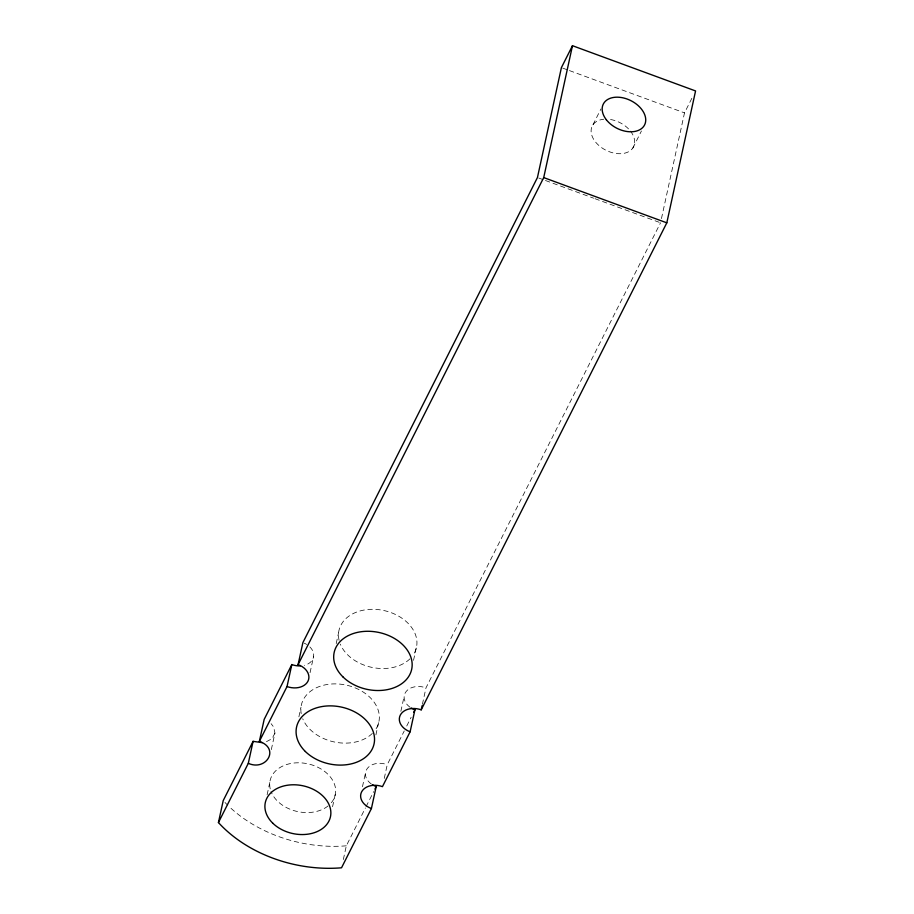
<?xml version="1.0" encoding="UTF-8"?>
<svg xmlns="http://www.w3.org/2000/svg" width="914" height="914" viewBox="0 0 914 914"><rect width="100%" height="100%" fill="white"/><g stroke="black" fill="none" stroke-linecap="round" stroke-linejoin="round"><path stroke-width="0.69" stroke-dasharray="4.57 3.43" d="M271.321 749.606L274.931 732.994L273.64 726.996L271.115 723.694M267.117 794.757L269.813 782.395M298.889 716.827L300.992 707.208M310.052 672.704L313.651 656.206M336.215 643.605L338.603 632.614M332.559 806.719L335.552 792.975M343.333 859.548L346.326 845.816L365.394 807.987M362.47 786.737L365.463 772.993M375.905 734.913L379.196 719.798M384.257 778.408L387.25 764.664L404.228 730.994M400.858 711.321L404.159 696.205M413.528 660.331L416.818 645.215M422.394 704.351L425.981 687.865L660.536 222.788M661.45 218.617L684.506 112.879L692.492 97.033M274.908 733.119L272.064 738.672L265.597 742.122M592.946 124.795L600.944 108.949M632.831 148.057L641.434 130.988M366.034 806.731L373.666 791.604M406.741 726.013L411.14 717.284M562.738 68.127L568.097 70.092M569.433 70.584L684.506 112.879M538.78 178.036L544.127 180.012M545.464 180.504L593.632 198.201M594.98 198.692L659.2 222.296M371.29 783.972A16.486 12.076 12.3 0 1 367.565 768.148A16.486 12.076 12.3 0 1 387.25 764.664M346.326 845.816A120.088 87.973 12.3 0 1 228.671 806.148M227.723 805.234A120.088 87.973 12.3 0 1 224.981 802.458M309.846 646.918A16.521 12.111 12.3 0 1 304.328 665.346M304.202 643.148A16.521 12.111 12.3 0 1 306.681 644.461M409.998 707.208A16.521 12.111 12.3 0 1 406.262 691.361A16.521 12.111 12.3 0 1 425.981 687.865M339.094 640.326A39.656 29.054 12.3 0 1 383.526 610.449A39.656 29.054 12.3 0 1 412.591 655.806M409.94 658.834A39.656 29.054 12.3 0 1 371.895 667.38A39.656 29.054 12.3 0 1 340.328 644.176M301.209 713.628A39.656 29.054 12.3 0 1 346.749 685.214A39.656 29.054 12.3 0 1 374.98 730.4M372.329 733.428A39.656 29.054 12.3 0 1 334.273 741.974A39.656 29.054 12.3 0 1 302.717 718.758M270.224 788.873A33.338 24.415 12.3 0 1 308.852 764.047A33.338 24.415 12.3 0 1 330.719 803.452M328.035 805.965A33.338 24.415 12.3 0 1 295.953 811.186A33.338 24.415 12.3 0 1 271.012 791.455M630.489 131.136A23.136 15.481 26.8 0 1 624.57 153.209A23.136 15.481 26.8 0 1 593.757 139.499A23.136 15.481 26.8 0 1 603.72 119.231M610.552 119.505A23.136 15.481 26.8 0 1 629.62 130.074"/><path stroke-width="1.37" d="M372.421 784.726A16.486 12.076 12.3 0 0 376.202 786.554L371.415 808.536L341.528 867.797A120.088 87.973 12.3 0 1 218.435 822.554L223.233 800.573L253.098 741.334L262.215 742.659M218.435 822.554L248.311 763.316L253.098 741.334M248.311 763.316C265.974 771.405 280.392 748.726 259.37 741.38L264.169 719.398L291.829 664.558A16.521 12.111 12.3 0 0 300.26 665.918M259.37 741.38L287.03 686.54L291.829 664.558M287.03 686.54A16.521 12.111 12.3 0 0 307.949 681.227A16.521 12.111 12.3 0 0 298.09 664.604L302.888 642.622L537.443 177.545L561.402 67.636L572.472 45.7L695.565 90.943L666.809 222.833L421.194 709.847A16.521 12.111 12.3 0 0 400.275 715.159A16.521 12.111 12.3 0 0 410.123 731.783L382.452 786.646A16.486 12.076 12.3 0 0 361.578 791.947A16.486 12.076 12.3 0 0 371.415 808.536M410.123 731.783L414.922 709.801A16.521 12.111 12.3 0 1 411.129 707.962M421.194 709.847L422.085 705.722M298.09 664.604L543.716 177.59L572.472 45.7M374.934 789.079L376.202 786.554M413.665 712.292L414.922 709.801M543.716 177.59L666.809 222.833M342.956 676.908A39.656 29.054 12.3 0 0 409.849 674.475A39.656 29.054 12.3 0 0 365.954 631.311A39.656 29.054 12.3 0 0 342.956 676.908M305.345 751.491A39.656 29.054 12.3 0 0 372.227 749.057A39.656 29.054 12.3 0 0 328.332 705.905A39.656 29.054 12.3 0 0 305.345 751.491M272.703 823.126A33.338 24.415 12.3 0 0 328.926 821.08A33.338 24.415 12.3 0 0 292.034 784.806A33.338 24.415 12.3 0 0 272.703 823.126M606.348 119.768A23.136 15.481 26.8 0 0 643.89 126.109A23.136 15.481 26.8 0 0 621.623 97.57A23.136 15.481 26.8 0 0 606.348 119.768"/></g></svg>
